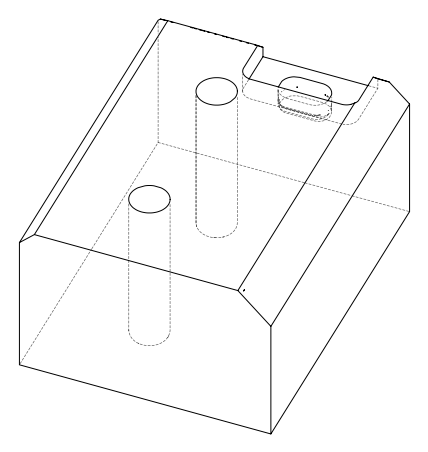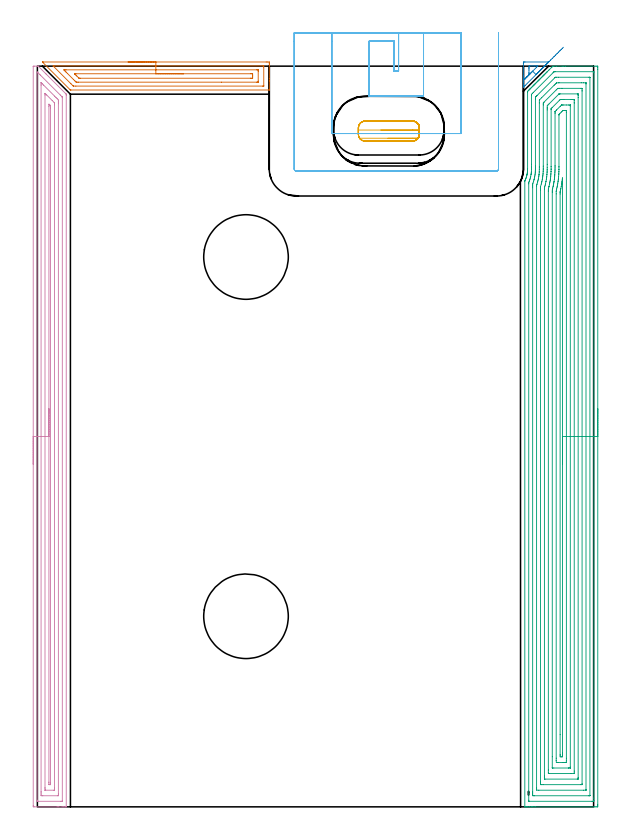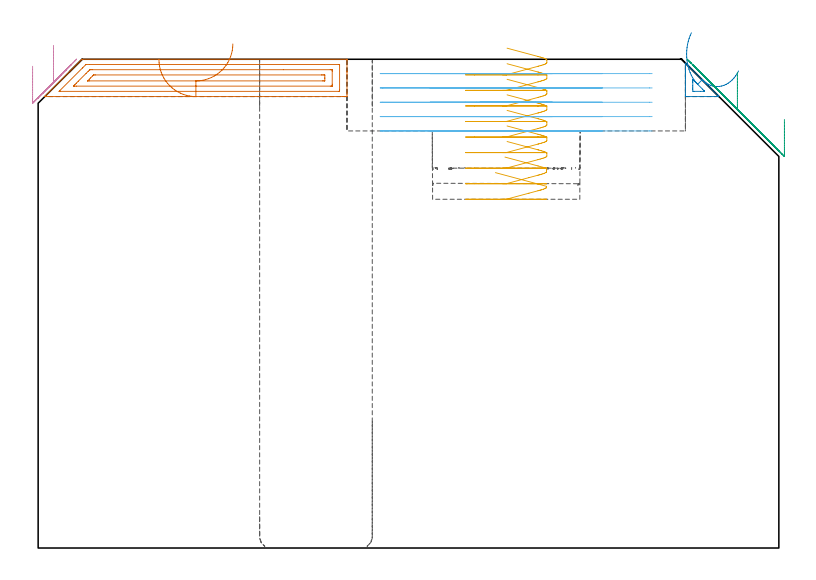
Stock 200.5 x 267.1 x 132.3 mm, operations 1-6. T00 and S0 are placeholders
(PLAN: 8 operations, 2 tool changes, 54.9 min)
(1 AREA_MILL | FG_CHAMFER_SURFACE | UGT0205_001 | 2.69 min | 4565 mm3)
(2 AREA_MILL_1 | FG_CHAMFER_SURFACE_1 | UGT0205_001 | 0.34 min | 1060 mm3)
(3 AREA_MILL_2 | FG_CHAMFER_SURFACE_2 | UGT0205_001 | 21.3 min | 91702 mm3)
(4 AREA_MILL_3 | FG_CHAMFER_SURFACE_3 | UGT0205_001 | 10.7 min | 18476 mm3)
(5 MILL_RECTANGULAR_POCKET | POCKET_RECTANGULAR_STRAIGHT | UGT0201_100 | Follow Part, ap 4.5, ae 75% | 1.99 min | 33237 mm3)
(6 MILL_SLOT | SLOT_PARTIAL_RECTANGULAR | UGT0201_100 | Follow Part, ap 4.5, ae 75% | 6.01 min | 64370 mm3)
(7 MILL_THROUGH_HOLE_FROM_SOLID_MATERIAL | STEP1HOLE | NXT0201_007 | Circular | 5.91 min | 96330 mm3)
(8 MILL_THROUGH_HOLE_FROM_SOLID_MATERIAL_1 | STEP1HOLE_1 | NXT0201_007 | Circular | 5.91 min | 96323 mm3)
(TOOL UGT0205_001 | Chamfer Mill 20 x 3 x 45 deg. | D20 FL50 Z2)
(TOOL UGT0201_100 | End Mill 18 mm | D18 FL22 Z2)
(TOOL NXT0201_007 | ENDMILL 25mm [R216.25-25050GCK54P 1620] | D25 R3 FL54 Z5)
(OP 1 AREA_MILL)
G17 G21 G94 G90
T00 M6
G54
G17 G0 G90 X32.7 Y268.5 S1061 M3
G43 Z142.3 H0
Z132.2
G94 G1 X32.738 Z131.328 F250.
X32.852 Z130.464
X33.041 Z129.612
X33.303 Z128.78
X33.637 Z127.974
X34.04 Z127.2
X34.508 Z126.464
X35.04 Z125.772
X35.629 Z125.129
X36.272 Z124.54
X36.964 Z124.009
X37.7 Z123.54
X38.474 Z123.137
X39.28 Z122.803
X40.112 Z122.541
X40.964 Z122.352
X41.828 Z122.238
X42.7 Z122.2
X82.479 Y268.499 Z122.201
X83.068 Y268.497 Z122.203
X83.594 Y268.491 Z122.205
X83.597 Y268.44 Z122.257
X83.599 Y267.908 Z122.789
X83.6 Y267.373 Z123.323
Y262.558 Z128.135
Y261.845 Z128.853
Y261.667 Z129.03
Y258.635 Z132.063
X83.593 Y258.427 Z132.266
X83.59 Y258.403 Z132.289
X83.512 Y258.4 Z132.3
X12.091
X11.905 Y258.404 Z132.289
X11.814 Y258.485 Z132.213
X2.036 Y268.263 Z122.435
X1.946 Y268.353 Z122.343
X1.811 Y268.492 Z122.206
X1.847 Y268.496 Z122.203
X1.988 Y268.499 Z122.201
X2.036 Y268.5 Z122.2
X42.7
Y267.086 Z123.614
X81.294
X81.586 Y267.079 Z123.621
X81.59 Y267.059 Z123.641
X81.594 Y267.016 Z123.684
X81.599 Y266.709 Z123.991
Y259.884 Z130.816
X81.598 Y259.845 Z130.855
X81.594 Y259.827 Z130.873
X81.592 Y259.823 Z130.877
X81.57 Y259.821 Z130.879
X81.432 Y259.816 Z130.884
X81.363 Y259.814 Z130.886
X81.294
X13.866
X13.043 Y259.819 Z130.881
X12.978 Y259.821 Z130.879
X12.928 Y259.833 Z130.867
X12.874 Y259.884 Z130.816
X12.091 Y260.659 Z130.041
X11.974 Y260.775 Z129.925
X5.881 Y266.869 Z123.831
X5.737 Y267.016 Z123.684
X5.691 Y267.068 Z123.632
X5.684 Y267.078 Z123.622
X5.698 Y267.08 Z123.62
X5.742 Y267.083 Z123.617
X5.812 Y267.085 Z123.615
X5.881 Y267.086 Z123.614
X42.7
Y265.671 Z125.029
X79.083
X79.519 Y265.669 Z125.031
X79.58 Y265.667 Z125.033
X79.59 Y265.666 Z125.034
X79.594 Y265.585 Z125.115
X79.598 Y265.477 Z125.223
X79.6 Y265.152 Z125.548
Y261.586 Z129.114
X79.599 Y261.504 Z129.196
X79.594 Y261.342 Z129.358
X79.59 Y261.239 Z129.461
X79.571 Y261.235 Z129.465
X79.519 Y261.233 Z129.467
X79.067 Y261.229 Z129.471
X66.37 Y261.228 Z129.472
X14.753 Y261.229 Z129.471
X14.3 Y261.23 Z129.47
X14.084 Y261.233 Z129.467
X13.98 Y261.235 Z129.465
X13.866 Y261.34 Z129.36
X13.534 Y261.667 Z129.033
X12.978 Y262.221 Z128.479
X10.858 Y264.341 Z126.359
X10.317 Y264.883 Z125.817
X9.97 Y265.233 Z125.467
X9.62 Y265.591 Z125.109
X9.558 Y265.665 Z125.035
X9.619 Y265.668 Z125.032
X9.735 Y265.67 Z125.03
X9.881 Y265.671 Z125.029
X10.317
X42.7
Y264.257 Z126.443
X76.941
X77.295 Y264.256 Z126.444
X77.472 Y264.254 Z126.446
X77.559 Y264.25 Z126.45
X77.59 Y264.247 Z126.453
X77.591 Y264.214 Z126.486
X77.599 Y263.596 Z127.104
Y263.45 Z127.25
X77.595 Y262.709 Z127.991
X77.591 Y262.659 Z128.041
X77.558 Y262.65 Z128.05
X77.46 Y262.647 Z128.053
X77.259 Y262.644 Z128.056
X76.858 Y262.643 Z128.057
X76.774
X15.556
X15.155 Y262.646 Z128.054
X15.055 Y262.649 Z128.051
X15.009 Y262.652 Z128.048
X14.942 Y262.715 Z127.985
X14.753 Y262.898 Z127.802
X14.199 Y263.45 Z127.25
X13.866 Y263.783 Z126.917
X13.498 Y264.157 Z126.543
X13.415 Y264.245 Z126.455
X13.411 Y264.252 Z126.448
X13.417 Y264.253 Z126.447
X13.456 Y264.256 Z126.444
X13.538 Y264.257 Z126.443
X13.866
X42.7
X43.572 Z126.481
X44.436 Z126.595
X45.288 Z126.783
X46.12 Z127.046
X46.926 Z127.38
X47.7 Z127.782
X48.436 Z128.251
X49.128 Z128.782
X49.771 Z129.372
X50.36 Z130.015
X50.892 Z130.707
X51.36 Z131.443
X51.763 Z132.217
X52.097 Z133.023
X52.359 Z133.855
X52.548 Z134.706
X52.662 Z135.571
X52.7 Z136.443
G0 Z142.3
M5
M2
(OP 2 AREA_MILL_1)
G17 G21 G94 G90
T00 M6
G54
G17 G0 G90 X189.606 Y273.806 S1061 M3
G43 Z142.3 H0
Z129.141
G94 G1 X189.228 Y273.428 Z128.452 F250.
X188.809 Y273.009 Z127.811
X188.353 Y272.553 Z127.225
X187.862 Y272.061 Z126.697
X187.34 Y271.54 Z126.232
X186.791 Y270.991 Z125.832
X186.22 Y270.42 Z125.502
X185.631 Y269.831 Z125.244
X185.028 Y269.228 Z125.059
X184.416 Y268.616 Z124.949
X183.8 Y268. Z124.915
X183.184 Y267.384 Z124.957
X182.572 Y266.772 Z125.075
X181.971 Y266.171 Z125.268
X181.383 Y265.583 Z125.534
X180.815 Y265.015 Z125.871
X180.269 Y264.469 Z126.278
X179.75 Y263.95 Z126.75
X175.751 Y259.951 Z130.749
X175.307 Y259.511 Z131.186
X175.208 Y259.418 Z131.278
X175.202 Y259.535 Z131.163
X175.2 Y259.808 Z130.891
Y260.38 Z130.319
Y261.3 Z129.399
Y261.729 Z128.968
Y261.943 Z128.755
Y262.617 Z128.08
Y262.831 Z127.866
Y263.506 Z127.188
Y267.949 Z122.748
X175.203 Y268.289 Z122.407
X175.21 Y268.491 Z122.205
X175.413 Y268.499 Z122.199
X175.751 Y268.5 Z122.2
X184.08
X184.184 Y268.497 Z122.203
X184.283 Y268.492 Z122.206
X184.19 Y268.393 Z122.304
X184.045 Y268.245 Z122.454
X179.75 Y263.95 Z126.75
X178.525 Y265.175 Z125.525
X177.745 Y264.394 Z126.306
X177.529 Y264.178 Z126.522
X177.418 Y264.071 Z126.629
X177.214 Y263.875 Z126.825
X177.207 Y264.066 Z126.634
X177.202 Y264.394 Z126.306
X177.2 Y264.723 Z125.977
Y265.611 Z125.089
Y266.171 Z124.529
X177.201 Y266.499 Z124.201
X177.21 Y267.06 Z123.64
X177.504 Y267.084 Z123.616
X179.28 Y267.086 Z123.614
X180.17 Y267.085 Z123.615
X180.194 Y267.083 Z123.617
X180.398 Y267.06 Z123.64
X180.3 Y266.954 Z123.746
X180.194 Y266.844 Z123.856
X179.858 Y266.508 Z124.192
X178.525 Y265.175 Z125.525
X178.038 Y264.687 Z126.06
X177.585 Y264.234 Z126.652
X177.17 Y263.82 Z127.298
X176.797 Y263.446 Z127.992
X176.468 Y263.117 Z128.73
X176.185 Y262.835 Z129.506
X175.952 Y262.602 Z130.313
X175.769 Y262.419 Z131.147
X175.639 Y262.288 Z131.999
X175.561 Y262.21 Z132.865
X175.537 Y262.186 Z133.736
X175.567 Y262.216 Z134.608
X175.65 Y262.299 Z135.472
X175.786 Y262.436 Z136.323
X175.974 Y262.624 Z137.154
X176.213 Y262.863 Z137.958
X176.5 Y263.15 Z138.73
X176.834 Y263.484 Z139.464
G0 Z142.3
M5
M2
(OP 3 AREA_MILL_2)
G17 G21 G94 G90
T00 M6
G54
G17 G0 G90 X202. Y143.5 S1061 M3
G43 Z142.3 H0
Z116.
G94 G1 Y143.462 Z115.128 F250.
Y143.348 Z114.264
Y143.159 Z113.412
Y142.897 Z112.58
Y142.563 Z111.774
Y142.16 Z111.
Y141.692 Z110.264
Y141.16 Z109.572
Y140.571 Z108.929
Y139.928 Z108.34
Y139.236 Z107.808
Y138.5 Z107.34
Y137.726 Z106.937
Y136.92 Z106.603
Y136.088 Z106.341
Y135.236 Z106.152
Y134.372 Z106.038
Y133.5 Z106.
Y0.862
X201.998 Y0.599 Z106.002
X201.992 Y0.007 Z106.006
X201.967 Y0.003 Z106.03
X201.369 Y0.001 Z106.628
X200.769 Y0. Z107.228
X179.613 Z128.382
X179.013 Z128.981
X178.425 Z129.572
X178.119 Z129.877
X177.531 Z130.466
X177.225 Z130.77
X176.613 Z131.386
X176.331 Z131.669
X176.131 Z131.868
X175.767 Z132.224
X175.762 Y0.001 Z132.229
X175.703 Y0.01 Z132.288
X175.7 Y0.153 Z132.3
Y225.372
X175.704 Y225.62 Z132.289
X175.769 Y225.76 Z132.226
X175.892 Y226.038 Z132.106
X176.069 Y226.483 Z131.929
X176.107 Y226.59 Z131.89
X176.228 Y226.932 Z131.77
X176.241 Y226.976 Z131.757
X176.292 Y227.155 Z131.702
X176.331 Y227.281 Z131.667
X176.359 Y227.378 Z131.639
X176.387 Y227.491 Z131.611
X176.412 Y227.601 Z131.581
X176.469 Y227.826 Z131.529
X176.473 Y227.842 Z131.526
X176.512 Y228.047 Z131.486
X176.556 Y228.272 Z131.443
X176.616 Y228.675 Z131.383
X176.623 Y228.72 Z131.376
X176.647 Y228.939 Z131.347
X176.661 Y229.044 Z131.337
X176.666 Y229.137 Z131.333
X176.669 Y229.192 Z131.33
X176.681 Y229.527 Z131.309
X176.686 Y229.607 Z131.306
Y229.614
X176.687 Y229.696 Z131.301
X176.692 Y229.826 Z131.304
X176.693 Y229.834 Z131.303
X176.699 Y230.093 Z131.301
X176.7 Y257.482 Z131.3
X176.706 Y257.901 Z131.292
X176.788 Y257.99 Z131.209
X177.225 Y258.426 Z130.772
X177.277 Y258.477 Z130.722
X177.471 Y258.671 Z130.528
X177.523 Y258.724 Z130.474
X177.575 Y258.776 Z130.424
X177.768 Y258.968 Z130.231
X177.821 Y259.022 Z130.176
X177.874 Y259.075 Z130.125
X178.065 Y259.266 Z129.934
X178.119 Y259.321 Z129.878
X178.173 Y259.374 Z129.826
X178.363 Y259.563 Z129.636
X178.417 Y259.619 Z129.58
X178.472 Y259.672 Z129.527
X178.66 Y259.86 Z129.339
X178.715 Y259.917 Z129.282
X178.771 Y259.971 Z129.228
X178.957 Y260.158 Z129.042
X179.013 Y260.215 Z128.983
X179.07 Y260.27 Z128.929
X179.255 Y260.455 Z128.744
X179.311 Y260.513 Z128.685
X179.369 Y260.569 Z128.63
X179.552 Y260.752 Z128.447
X179.609 Y260.811 Z128.387
X179.667 Y260.868 Z128.332
X179.849 Y261.05 Z128.15
X179.908 Y261.109 Z128.089
X179.966 Y261.167 Z128.033
X180.147 Y261.347 Z127.852
X180.206 Y261.407 Z127.791
X180.265 Y261.466 Z127.734
X180.444 Y261.644 Z127.555
X180.504 Y261.705 Z127.493
X180.564 Y261.764 Z127.435
X180.741 Y261.942 Z127.258
X180.802 Y262.003 Z127.195
X180.863 Y262.063 Z127.136
X181.038 Y262.239 Z126.961
X181.1 Y262.301 Z126.897
X181.162 Y262.362 Z126.837
X181.336 Y262.536 Z126.663
X181.398 Y262.6 Z126.599
X181.46 Y262.661 Z126.539
X181.633 Y262.834 Z126.366
X181.696 Y262.898 Z126.3
X181.759 Y262.96 Z126.24
X181.93 Y263.131 Z126.069
X181.994 Y263.196 Z126.002
X182.058 Y263.259 Z125.941
X182.228 Y263.428 Z125.771
X182.292 Y263.494 Z125.704
X182.357 Y263.557 Z125.642
X182.525 Y263.726 Z125.474
X182.59 Y263.792 Z125.406
X182.656 Y263.856 Z125.343
X182.822 Y264.023 Z125.177
X182.888 Y264.09 Z125.108
X182.955 Y264.155 Z125.044
X183.12 Y264.32 Z124.879
X183.186 Y264.388 Z124.81
X183.254 Y264.454 Z124.745
X183.417 Y264.617 Z124.582
X183.485 Y264.686 Z124.512
X183.688 Y264.888 Z124.312
X183.715 Y264.915 Z124.285
X184.379 Y265.58 Z123.618
X184.589 Y265.789 Z123.411
X185.273 Y266.475 Z122.723
X185.49 Y266.69 Z122.51
X185.8 Y267. Z122.198
X186.173 Z121.827
X187.062 Z120.933
X189.156 Z118.841
X189.744 Z118.25
X190.344 Z117.651
X201.369 Y266.999 Z106.628
X201.967 Y266.997 Z106.03
X201.991 Y266.993 Z106.006
X201.997 Y266.401 Z106.003
X202. Y265.772 Z106.
Y133.5
X200.586 Z107.414
Y3.164
X200.585 Y2.382 Z107.415
X200.583 Y2.275 Z107.417
X200.579 Y2.163 Z107.421
X200.565 Y2.01 Z107.435
X200.475 Y2.008 Z107.525
X199.963 Y2.001 Z108.037
X177.225 Z130.775
X177.17 Y2.003 Z130.83
X177.137 Y2.006 Z130.863
X177.124 Y2.009 Z130.876
X177.121 Y2.052 Z130.879
X177.116 Y2.272 Z130.884
X177.115 Y2.382 Z130.885
Y224.589
X177.116 Y224.7 Z130.884
X177.121 Y224.92 Z130.879
X177.126 Y225.039 Z130.874
X177.25 Y225.371 Z130.75
X177.477 Y226.012 Z130.523
X177.556 Y226.263 Z130.444
X177.683 Y226.698 Z130.317
X177.795 Y227.155 Z130.205
X177.827 Y227.301 Z130.173
X177.953 Y227.964 Z130.047
X177.966 Y228.047 Z130.034
X177.985 Y228.181 Z130.015
X178.029 Y228.536 Z129.971
X178.073 Y228.939 Z129.927
X178.075 Y228.958 Z129.925
X178.076 Y228.975 Z129.924
X178.109 Y229.835 Z129.891
X178.111 Y230.723 Z129.889
X178.113 Y231.609 Z129.887
X178.114 Y256.59 Z129.886
X178.119 Y256.857 Z129.881
X178.428 Y257.173 Z129.572
X178.732 Y257.482 Z129.268
X185.867 Y264.617 Z122.133
X186.018 Y264.766 Z121.982
X186.167 Y264.911 Z121.833
X186.236 Y264.974 Z121.764
X186.296 Y264.99 Z121.704
X186.423 Y264.994 Z121.577
X186.679 Y264.999 Z121.321
X200.475 Z107.525
X200.53 Y264.997 Z107.47
X200.563 Y264.994 Z107.437
X200.576 Y264.991 Z107.424
X200.579 Y264.947 Z107.421
X200.584 Y264.728 Z107.416
X200.585 Y264.617 Z107.415
X200.586 Y133.5 Z107.414
X199.172 Z108.828
X199.171 Y4.166 Z108.829
X199.169 Y4.046 Z108.831
X199.168 Y4.017 Z108.832
X199.166 Y4.01 Z108.834
X199.131 Y4.007 Z108.869
X199.02 Y4.003 Z108.98
X198.853 Y4. Z109.147
X198.687 Z109.313
X179.18 Z128.82
X179.013 Y4.002 Z128.987
X178.847 Y4.006 Z129.153
X178.535 Y4.015 Z129.465
X178.533 Y4.166 Z129.467
X178.53 Y4.649 Z129.47
X178.529 Y5.058 Z129.471
X178.528 Y5.542 Z129.472
X178.529 Y223.179 Z129.471
Y223.588
X178.532 Y224.068 Z129.468
X178.535 Y224.479 Z129.465
X178.653 Y224.839 Z129.347
X178.826 Y225.371 Z129.174
X178.87 Y225.514 Z129.13
X179.013 Y225.998 Z128.987
X179.066 Y226.211 Z128.934
X179.078 Y226.263 Z128.922
X179.223 Y226.946 Z128.777
X179.261 Y227.155 Z128.739
X179.356 Y227.706 Z128.644
X179.403 Y228.047 Z128.597
X179.453 Y228.501 Z128.547
X179.484 Y228.939 Z128.516
X179.501 Y229.345 Z128.499
X179.517 Y229.831 Z128.483
X179.522 Y230.215 Z128.478
X179.526 Y230.723 Z128.474
X179.527 Y231.103 Z128.473
X179.529 Y255.183 Z128.471
X179.533 Y255.698 Z128.467
X179.535 Y255.791 Z128.465
X179.542 Y255.831 Z128.458
X179.57 Y255.862 Z128.43
X179.654 Y255.951 Z128.346
X179.908 Y256.208 Z128.092
X180.098 Y256.399 Z127.902
X186.534 Y262.834 Z121.466
X186.641 Y262.934 Z121.359
X186.679 Y262.968 Z121.321
X186.729 Y262.99 Z121.271
X186.897 Y262.997 Z121.103
X187.062 Y262.999 Z120.938
X187.789 Y263. Z120.211
X198.853 Z109.147
X199.02 Y262.997 Z108.98
X199.131 Y262.993 Z108.869
X199.166 Y262.99 Z108.834
X199.167 Y262.983 Z108.833
X199.169 Y262.954 Z108.831
X199.171 Y262.834 Z108.829
X199.172 Y133.5 Z108.828
X197.757 Z110.243
Y6.2
X197.756 Y6.092 Z110.244
X197.753 Y6.04 Z110.247
X197.751 Y6.018 Z110.249
X197.736 Y6.006 Z110.264
X196.848 Y6. Z111.152
X180.752 Z127.248
X179.963 Y6.01 Z128.037
X179.944 Y6.806 Z128.056
X179.943 Y6.842 Z128.057
Y223.588
X179.95 Y224.014 Z128.05
X180.05 Y224.338 Z127.95
X180.093 Y224.479 Z127.907
X180.254 Y225.026 Z127.746
X180.351 Y225.371 Z127.649
X180.438 Y225.734 Z127.562
X180.555 Y226.263 Z127.445
X180.597 Y226.468 Z127.403
X180.722 Y227.155 Z127.278
X180.733 Y227.224 Z127.267
X180.802 Y227.698 Z127.198
X180.836 Y228.013 Z127.164
X180.839 Y228.047 Z127.161
X180.899 Y228.842 Z127.101
X180.905 Y228.939 Z127.095
X180.932 Y229.701 Z127.068
X180.934 Y229.831 Z127.066
X180.941 Y230.585 Z127.059
Y230.723
X180.943 Y253.773 Z127.057
X180.944 Y253.914 Z127.056
X180.949 Y254.659 Z127.051
X180.962 Y254.806 Z127.038
X181.771 Y255.623 Z126.229
X186.306 Y260.158 Z121.694
X186.685 Y260.534 Z121.315
X187.062 Y260.905 Z120.938
X187.136 Y260.975 Z120.864
X187.956 Y260.998 Z120.044
X188.006 Y260.999 Z119.994
X196.054 Y261. Z111.946
X196.898 Y260.997 Z111.102
X197.736 Y260.994 Z110.264
X197.751 Y260.982 Z110.249
X197.753 Y260.96 Z110.247
X197.756 Y260.907 Z110.244
X197.757 Y260.8 Z110.243
Y260.586
Y133.5
X196.343 Z111.657
Y8.288
X196.342 Y8.175 Z111.658
X196.34 Y8.085 Z111.66
X196.336 Y8.027 Z111.664
X196.332 Y8.01 Z111.668
X196.317 Y8.008 Z111.683
X196.004 Y8.003 Z111.996
X195.737 Y8. Z112.263
X182.324 Z125.676
X181.696 Y8.001 Z126.304
X181.426 Y8.004 Z126.574
X181.378 Y8.01 Z126.622
X181.364 Y8.023 Z126.636
X181.362 Y8.068 Z126.638
X181.358 Y8.626 Z126.642
X181.357 Y8.964 Z126.643
Y222.142
X181.359 Y222.696 Z126.641
X181.361 Y223.029 Z126.639
X181.37 Y223.588 Z126.63
X181.643 Y224.532 Z126.357
X181.696 Y224.728 Z126.304
X181.817 Y225.251 Z126.183
X181.843 Y225.371 Z126.157
X181.97 Y225.99 Z126.03
X182.019 Y226.263 Z125.981
X182.102 Y226.75 Z125.898
X182.161 Y227.155 Z125.839
X182.209 Y227.536 Z125.791
X182.257 Y228.047 Z125.743
X182.281 Y228.356 Z125.719
X182.316 Y228.939 Z125.684
X182.328 Y229.201 Z125.672
X182.346 Y229.831 Z125.654
X182.351 Y230.07 Z125.649
X182.355 Y230.723 Z125.645
X182.356 Y230.957 Z125.644
X182.357 Y253.022 Z125.643
X182.358 Y253.254 Z125.642
X182.361 Y253.584 Z125.639
X182.364 Y253.744 Z125.636
X182.514 Y253.914 Z125.486
X182.551 Y253.953 Z125.449
X182.59 Y253.992 Z125.41
X187.062 Y258.463 Z120.938
X187.465 Y258.863 Z120.535
X187.536 Y258.93 Z120.464
X187.579 Y258.969 Z120.421
X187.646 Y258.983 Z120.354
X187.956 Y258.992 Z120.044
X188.224 Y258.998 Z119.776
X188.85 Y259. Z119.15
X189.117 Z118.883
X196.004 Y258.999 Z111.996
X196.274 Y258.996 Z111.726
X196.322 Y258.99 Z111.678
X196.336 Y258.977 Z111.664
X196.338 Y258.932 Z111.662
X196.342 Y258.374 Z111.658
X196.343 Y258.036 Z111.657
Y133.5
X194.929 Z113.071
Y10.591
X194.928 Y10.41 Z113.072
X194.923 Y10.055 Z113.077
X194.922 Y10.019 Z113.078
X194.872 Y10.01 Z113.128
X194.763 Y10.005 Z113.237
X194.626 Y10.001 Z113.374
X183. Z125.
X182.83 Y10.007 Z125.17
X182.797 Y10.01 Z125.203
X182.778 Y10.02 Z125.222
X182.776 Y10.057 Z125.224
X182.773 Y10.228 Z125.227
X182.772 Y10.41 Z125.228
X182.771 Y11.122 Z125.229
Y222.515
X182.772 Y222.696 Z125.228
X182.777 Y223.051 Z125.223
X182.779 Y223.138 Z125.221
X182.796 Y223.212 Z125.204
X182.831 Y223.348 Z125.169
X182.895 Y223.588 Z125.105
X183.02 Y224.05 Z124.98
X183.123 Y224.479 Z124.877
X183.19 Y224.773 Z124.81
X183.318 Y225.371 Z124.682
X183.345 Y225.51 Z124.655
X183.481 Y226.263 Z124.519
X183.485 Y226.284 Z124.515
X183.588 Y227.052 Z124.412
X183.6 Y227.155 Z124.4
X183.668 Y227.865 Z124.332
X183.682 Y228.047 Z124.318
X183.723 Y228.701 Z124.277
X183.734 Y228.939 Z124.266
X183.755 Y229.561 Z124.245
X183.761 Y229.831 Z124.239
X183.768 Y230.441 Z124.232
X183.77 Y231.615 Z124.23
X183.771 Y251.238 Z124.229
X183.773 Y251.843 Z124.227
X183.775 Y252.13 Z124.225
X183.784 Y252.724 Z124.216
X184.072 Y253.022 Z123.928
X184.224 Y253.176 Z123.776
X184.379 Y253.331 Z123.621
X187.797 Y256.749 Z120.203
X187.956 Y256.906 Z120.044
X188.022 Y256.967 Z119.978
X188.049 Y256.989 Z119.951
X188.077 Y256.992 Z119.923
X188.197 Y256.996 Z119.803
X188.439 Y257. Z119.561
X194.626 Y256.999 Z113.374
X194.764 Y256.995 Z113.236
X194.873 Y256.99 Z113.127
X194.922 Y256.981 Z113.078
X194.923 Y256.945 Z113.077
X194.927 Y256.59 Z113.073
X194.929 Y256.409 Z113.071
Y255.698
Y133.5
X193.515 Z114.485
X193.514 Y12.894 Z114.486
X193.51 Y12.194 Z114.49
X193.508 Y12.008 Z114.492
X192.427 Y12. Z115.573
X184.572 Y12.001 Z123.428
X184.379 Y12.005 Z123.621
X184.192 Y12.011 Z123.808
X184.189 Y12.194 Z123.811
X184.187 Y12.385 Z123.813
X184.185 Y13.086 Z123.815
Y13.279
X184.186 Y221.804 Z123.814
X184.187 Y221.995 Z123.813
X184.192 Y222.696 Z123.808
X184.222 Y222.852 Z123.778
X184.379 Y223.46 Z123.621
X184.403 Y223.563 Z123.597
X184.409 Y223.588 Z123.591
X184.566 Y224.292 Z123.434
X184.606 Y224.479 Z123.394
X184.716 Y225.035 Z123.284
X184.777 Y225.371 Z123.223
X184.849 Y225.795 Z123.151
X184.917 Y226.263 Z123.083
X184.959 Y226.576 Z123.041
X185.026 Y227.155 Z122.974
X185.048 Y227.38 Z122.952
X185.103 Y228.047 Z122.897
X185.114 Y228.206 Z122.886
X185.152 Y228.939 Z122.848
X185.157 Y229.055 Z122.843
X185.178 Y229.831 Z122.822
X185.18 Y229.924 Z122.82
X185.184 Y230.723 Z122.816
Y230.812
X185.185 Y251.326 Z122.815
X185.187 Y251.413 Z122.813
X185.191 Y251.588 Z122.809
X185.195 Y251.686 Z122.805
X185.216 Y251.711 Z122.784
X185.273 Y251.773 Z122.727
X185.451 Y251.953 Z122.549
X185.627 Y252.13 Z122.373
X188.13 Y254.632 Z119.87
X188.306 Y254.806 Z119.694
X188.487 Y254.978 Z119.513
X188.662 Y254.993 Z119.338
X188.85 Y254.997 Z119.15
X189.55 Y255. Z118.45
X189.744 Z118.256
X192.427 Z115.573
X193.128 Y254.999 Z114.872
X193.321 Y254.996 Z114.679
X193.508 Y254.992 Z114.492
X193.511 Y254.806 Z114.489
X193.513 Y254.615 Z114.487
X193.515 Y253.914 Z114.485
Y253.721
Y133.5
X192.1 Z115.9
Y14.304
X192.098 Y14.115 Z115.902
X192.096 Y14.047 Z115.904
X192.094 Y14.015 Z115.906
X192.077 Y14.01 Z115.923
X191.969 Y14.007 Z116.031
X191.533 Y14. Z116.467
X191.51 Z116.49
X186.145 Z121.855
X185.732 Y14.004 Z122.268
X185.629 Y14.008 Z122.371
X185.608 Y14.01 Z122.392
X185.605 Y14.023 Z122.395
X185.602 Y14.059 Z122.398
X185.601 Y14.138 Z122.399
X185.6 Y18.075 Z122.4
Y221.477
X185.602 Y221.804 Z122.398
X185.605 Y222.364 Z122.395
X185.685 Y222.696 Z122.315
X185.776 Y223.085 Z122.224
X185.892 Y223.588 Z122.108
X185.941 Y223.813 Z122.059
X186.08 Y224.479 Z121.92
X186.094 Y224.552 Z121.906
X186.167 Y224.962 Z121.833
X186.227 Y225.312 Z121.773
X186.236 Y225.371 Z121.764
X186.337 Y226.094 Z121.663
X186.358 Y226.263 Z121.642
X186.428 Y226.895 Z121.572
X186.453 Y227.155 Z121.547
X186.498 Y227.717 Z121.502
X186.521 Y228.047 Z121.479
X186.549 Y228.559 Z121.451
X186.565 Y228.939 Z121.435
X186.581 Y229.419 Z121.419
X186.589 Y229.831 Z121.411
X186.595 Y230.297 Z121.405
X186.597 Y230.723 Z121.403
X186.598 Y231.185 Z121.402
X186.6 Y249.915 Z121.4
X186.602 Y250.346 Z121.398
X186.605 Y250.576 Z121.395
X186.606 Y250.631 Z121.394
X186.627 Y250.668 Z121.373
X186.681 Y250.726 Z121.319
X187.062 Y251.114 Z120.938
X187.123 Y251.177 Z120.877
X188.463 Y252.516 Z119.537
X188.85 Y252.901 Z119.15
X188.913 Y252.959 Z119.087
X188.939 Y252.98 Z119.061
X188.982 Y252.99 Z119.018
X189.09 Y252.994 Z118.91
X189.308 Y252.998 Z118.692
X189.744 Y253. Z118.256
X190.638 Z117.362
X191.533 Y252.997 Z116.467
X191.969 Y252.993 Z116.031
X192.077 Y252.99 Z115.923
X192.094 Y252.985 Z115.906
X192.096 Y252.953 Z115.904
X192.098 Y252.885 Z115.902
X192.1 Y252.696 Z115.9
Y133.5
X190.686 Z117.314
Y17.498
X190.684 Y16.654 Z117.316
X190.683 Y16.61 Z117.317
X190.638 Y16.01 Z117.362
X190.396 Y16.004 Z117.604
X189.744 Y16.001 Z118.256
X189.505 Y16. Z118.495
X187.715 Y16.002 Z120.285
X187.062 Y16.01 Z120.938
X187.018 Y16.654 Z120.982
X187.016 Y16.699 Z120.984
X187.014 Y17.546 Z120.986
Y220.959
X187.018 Y221.804 Z120.982
X187.02 Y221.845 Z120.98
X187.062 Y222.184 Z120.938
X187.156 Y222.602 Z120.844
X187.177 Y222.696 Z120.823
X187.315 Y223.335 Z120.685
X187.367 Y223.588 Z120.633
X187.463 Y224.079 Z120.537
X187.535 Y224.479 Z120.465
X187.595 Y224.839 Z120.405
X187.676 Y225.371 Z120.324
X187.71 Y225.616 Z120.29
X187.791 Y226.263 Z120.209
X187.808 Y226.411 Z120.192
X187.88 Y227.155 Z120.12
X187.886 Y227.225 Z120.114
X187.945 Y228.047 Z120.055
Y228.058
X187.956 Y228.258 Z120.044
X187.985 Y228.91 Z120.015
X187.986 Y228.939 Z120.014
X188.007 Y229.78 Z119.993
X188.008 Y229.831 Z119.992
X188.012 Y230.667 Z119.988
X188.013 Y230.723 Z119.987
X188.014 Y249.396 Z119.986
X188.015 Y249.454 Z119.985
X188.018 Y249.558 Z119.982
X188.02 Y249.606 Z119.98
X188.054 Y249.646 Z119.946
X188.185 Y249.783 Z119.815
X188.35 Y249.953 Z119.65
X188.85 Y250.453 Z119.15
X189.249 Y250.84 Z118.751
X189.419 Y250.99 Z118.581
X189.744 Y250.995 Z118.256
X189.985 Y250.998 Z118.015
X190.638 Y250.99 Z117.362
X190.683 Y250.39 Z117.317
X190.685 Y250.346 Z117.315
X190.686 Y250.299 Z117.314
Y133.5
X189.272 Z118.728
Y19.33
X189.271 Y18.91 Z118.729
X189.268 Y18.438 Z118.732
X189.265 Y18.024 Z118.735
X188.85 Y18.01 Z119.15
X188.435 Y18.026 Z119.565
X188.431 Y18.438 Z119.569
X188.429 Y18.858 Z119.571
X188.428 Y26.022 Z119.572
Y220.912
X188.43 Y221.33 Z119.57
X188.435 Y221.568 Z119.565
X188.438 Y221.683 Z119.562
X188.463 Y221.804 Z119.537
X188.532 Y222.121 Z119.468
X188.657 Y222.696 Z119.343
X188.691 Y222.854 Z119.309
X188.841 Y223.588 Z119.159
X188.842 Y223.595 Z119.158
X188.85 Y223.64 Z119.15
X188.972 Y224.358 Z119.028
X188.992 Y224.479 Z119.008
X189.04 Y224.806 Z118.96
X189.087 Y225.135 Z118.913
X189.119 Y225.371 Z118.881
X189.137 Y225.52 Z118.863
X189.186 Y225.929 Z118.814
X189.224 Y226.263 Z118.776
X189.228 Y226.308 Z118.772
X189.271 Y226.735 Z118.729
X189.272 Y133.5 Z118.728
Y132.628 Z118.766
Y131.764 Z118.88
Y130.912 Z119.069
Y130.08 Z119.331
Y129.274 Z119.665
Y128.5 Z120.068
Y127.764 Z120.536
Y127.072 Z121.068
Y126.429 Z121.657
Y125.84 Z122.3
Y125.308 Z122.992
Y124.84 Z123.728
Y124.437 Z124.502
Y124.103 Z125.308
Y123.841 Z126.14
Y123.652 Z126.991
Y123.538 Z127.856
Y123.5 Z128.728
G0 Z142.3
M5
M2
(OP 4 AREA_MILL_3)
G17 G21 G94 G90
T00 M6
G54
G17 G0 G90 X-1.5 Y123.5 S1061 M3
G43 Z142.3 H0
Z130.4
G94 G1 Y123.538 Z129.528 F250.
Y123.652 Z128.664
Y123.841 Z127.812
Y124.103 Z126.98
Y124.437 Z126.174
Y124.84 Z125.4
Y125.308 Z124.664
Y125.84 Z123.972
Y126.429 Z123.329
Y127.072 Z122.74
Y127.764 Z122.208
Y128.5 Z121.74
Y129.274 Z121.337
Y130.08 Z121.003
Y130.912 Z120.741
Y131.764 Z120.552
Y132.628 Z120.438
Y133.5 Z120.4
Y266.847
X-1.497 Y266.922 Z120.403
X-1.492 Y266.99 Z120.406
X-1.183 Y267. Z120.716
X0.21 Z122.11
X0.3 Z122.197
X0.305 Y266.996 Z122.203
X3.112 Y264.188 Z125.011
X10.145 Y257.156 Z132.044
X10.396 Y256.906 Z132.292
X10.397 Y256.903 Z132.294
X10.398 Y256.899
X10.4 Y256.59 Z132.3
Y0.153
X10.397 Y0.01 Z132.288
X10.35 Y0.007 Z132.242
X9.991 Y0. Z131.89
X9.52 Z131.419
X8.91 Z130.805
X7.713 Z129.61
X7.126 Z129.02
X-1.196 Y0.001 Z120.701
X-1.492 Y0.01 Z120.406
X-1.499 Y0.304 Z120.399
Y0.327
X-1.5 Y133.5 Z120.4
X-0.086 Z121.814
X-0.085 Y264.693 Z121.815
X-0.083 Y264.77 Z121.817
X-0.079 Y264.905 Z121.821
X-0.01 Y264.849 Z121.89
X0.229 Y264.618 Z122.129
X0.882 Y263.968 Z122.782
X1.125 Y263.726 Z123.025
X8.26 Y256.59 Z130.16
X8.91 Y255.937 Z130.81
X8.967 Y255.875 Z130.867
X8.979 Y255.86 Z130.879
X8.982 Y255.824 Z130.882
X8.984 Y255.774 Z130.884
X8.985 Y255.698 Z130.885
X8.986 Y255.622 Z130.886
X8.985 Y2.307 Z130.885
X8.984 Y2.23 Z130.884
X8.979 Y2.079 Z130.879
X8.975 Y2.009 Z130.875
X8.957 Y2.007 Z130.857
X8.91 Y2.004 Z130.81
X8.4 Y2. Z130.3
X0.372 Z122.272
X-0.01 Y2.004 Z121.89
X-0.063 Y2.007 Z121.837
X-0.074 Y2.009 Z121.826
X-0.079 Y2.054 Z121.821
X-0.082 Y2.154 Z121.818
X-0.085 Y2.306 Z121.815
X-0.086 Y2.382 Z121.814
Y133.5
X1.328 Z123.228
X1.329 Y260.158 Z123.229
X1.33 Y260.602 Z123.23
X1.333 Y261.05 Z123.233
X1.334 Y261.054 Z123.234
X1.347 Y261.05 Z123.247
X1.774 Y260.626 Z123.674
X2.243 Y260.158 Z124.143
X6.234 Y256.167 Z128.134
X6.701 Y255.698 Z128.601
X7.126 Y255.263 Z129.026
X7.564 Y254.806 Z129.464
X7.568 Y254.363 Z129.468
X7.57 Y253.914 Z129.47
X7.571 Y253.469 Z129.471
Y4.613
X7.568 Y4.166 Z129.468
X7.565 Y4.056 Z129.465
X7.563 Y4.01 Z129.463
X7.458 Y4.006 Z129.358
X7.291 Y4.001 Z129.191
X1.94 Z123.84
X1.774 Y4.004 Z123.674
X1.608 Y4.01 Z123.508
X1.335 Y4.027 Z123.235
X1.333 Y4.166 Z123.233
X1.33 Y4.611 Z123.23
X1.329 Y5.058 Z123.229
X1.328 Y5.504 Z123.228
Y133.5
X2.743 Z124.643
Y256.59
X2.747 Y256.947 Z124.647
X2.75 Y257.125 Z124.65
X2.755 Y257.185 Z124.655
X2.813 Y257.129 Z124.713
X3.361 Y256.59 Z125.261
X5.342 Y254.609 Z127.242
X6.033 Y253.914 Z127.933
X6.132 Y253.807 Z128.032
X6.151 Y253.782 Z128.051
X6.153 Y253.76 Z128.053
X6.155 Y253.71 Z128.055
X6.157 Y253.506 Z128.057
Y253.099
Y6.842
X6.152 Y6.032 Z128.052
X6.15 Y6.01 Z128.05
X6.131 Y6.007 Z128.031
X6.079 Y6.003 Z127.979
X5.974 Y6.001 Z127.874
X2.916 Z124.816
X2.818 Y6.003 Z124.718
X2.769 Y6.007 Z124.669
X2.75 Y6.01 Z124.65
X2.749 Y6.024 Z124.649
X2.743 Y6.765 Z124.643
Y6.842
Y133.5
X4.157 Z126.057
X4.158 Y252.422 Z126.058
X4.161 Y253.022 Z126.061
X4.164 Y253.308 Z126.064
X4.45 Y253.049 Z126.35
X4.477 Y253.022 Z126.377
X4.736 Y252.736 Z126.636
X4.741 Y252.13 Z126.641
X4.742 Y251.838 Z126.642
X4.743 Y8.626 Z126.643
X4.742 Y8.335 Z126.642
X4.737 Y8.041 Z126.637
X4.736 Y8.01 Z126.636
X4.723 Y8.007 Z126.623
X4.685 Y8.003 Z126.585
X4.607 Y8.001 Z126.507
X4.45 Y8.002 Z126.35
X4.178 Y8.006 Z126.078
X4.163 Y8.016 Z126.063
X4.161 Y8.023 Z126.061
X4.158 Y8.626 Z126.058
X4.157 Y8.919 Z126.057
Y133.5
Y134.372 Z126.095
Y135.236 Z126.209
Y136.088 Z126.398
Y136.92 Z126.66
Y137.726 Z126.994
Y138.5 Z127.397
Y139.236 Z127.865
Y139.928 Z128.396
Y140.571 Z128.986
Y141.16 Z129.629
Y141.692 Z130.321
Y142.16 Z131.057
Y142.563 Z131.831
Y142.897 Z132.637
Y143.159 Z133.469
Y143.348 Z134.32
Y143.462 Z135.185
Y143.5 Z136.057
G0 Z142.3
M5
M2
(OP 5 MILL_RECTANGULAR_POCKET)
G17 G21 G94 G90
T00 M6
G54
G17 G0 G90 X126.933 Y240. S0 M3
G43 Z142.3 H0
Z135.3
G94 G1 X135.3 Z133.058 F250.
X135.455 Z133.017
X135.883 Y240.067 Z132.901
X136.292 Y240.209 Z132.785
X136.668 Y240.422 Z132.669
X137.001 Y240.699 Z132.553
X137.278 Y241.032 Z132.437
X137.491 Y241.408 Z132.321
X137.633 Y241.817 Z132.205
X137.7 Y242.245 Z132.089
Y244.955 Z131.363
X137.633 Y245.383 Z131.247
X137.491 Y245.792 Z131.131
X137.278 Y246.168 Z131.015
X137.001 Y246.501 Z130.899
X136.668 Y246.778 Z130.783
X136.292 Y246.991 Z130.667
X135.883 Y247.133 Z130.551
X135.455 Y247.2 Z130.435
X135.3 Z130.393
X126.7 Z128.089
X118.1 F500.
G3 X115.7 Y244.8 R2.4
G1 Y242.4
G3 X118.1 Y240. R2.4
G1 X135.3
G3 X137.7 Y242.4 R2.4
G1 Y244.8
G3 X135.3 Y247.2 R2.4
G1 X126.7
X125.7
G0 X126.933 Y240. Z131.089
G1 X135.3 Z128.847 F250.
X135.455 Z128.806
X135.883 Y240.067 Z128.69
X136.292 Y240.209 Z128.574
X136.668 Y240.422 Z128.458
X137.001 Y240.699 Z128.342
X137.278 Y241.032 Z128.226
X137.491 Y241.408 Z128.11
X137.633 Y241.817 Z127.994
X137.7 Y242.245 Z127.878
Y244.955 Z127.152
X137.633 Y245.383 Z127.036
X137.491 Y245.792 Z126.92
X137.278 Y246.168 Z126.804
X137.001 Y246.501 Z126.688
X136.668 Y246.778 Z126.572
X136.292 Y246.991 Z126.456
X135.883 Y247.133 Z126.34
X135.455 Y247.2 Z126.224
X135.3 Z126.182
X126.7 Z123.878
X118.1 F500.
G3 X115.7 Y244.8 R2.4
G1 Y242.4
G3 X118.1 Y240. R2.4
G1 X135.3
G3 X137.7 Y242.4 R2.4
G1 Y244.8
G3 X135.3 Y247.2 R2.4
G1 X126.7
X125.7
G0 X126.933 Y240. Z126.878
G1 X135.3 Z124.636 F250.
X135.455 Z124.594
X135.883 Y240.067 Z124.478
X136.292 Y240.209 Z124.362
X136.668 Y240.422 Z124.246
X137.001 Y240.699 Z124.13
X137.278 Y241.032 Z124.015
X137.491 Y241.408 Z123.899
X137.633 Y241.817 Z123.783
X137.7 Y242.245 Z123.667
Y244.955 Z122.94
X137.633 Y245.383 Z122.824
X137.491 Y245.792 Z122.708
X137.278 Y246.168 Z122.592
X137.001 Y246.501 Z122.476
X136.668 Y246.778 Z122.361
X136.292 Y246.991 Z122.245
X135.883 Y247.133 Z122.129
X135.455 Y247.2 Z122.013
X135.3 Z121.971
X126.7 Z119.667
X118.1 F500.
G3 X115.7 Y244.8 R2.4
G1 Y242.4
G3 X118.1 Y240. R2.4
G1 X135.3
G3 X137.7 Y242.4 R2.4
G1 Y244.8
G3 X135.3 Y247.2 R2.4
G1 X126.7
X125.7
G0 X126.933 Y240. Z122.667
G1 X135.3 Z120.425 F250.
X135.455 Z120.383
X135.883 Y240.067 Z120.267
X136.292 Y240.209 Z120.151
X136.668 Y240.422 Z120.035
X137.001 Y240.699 Z119.919
X137.278 Y241.032 Z119.803
X137.491 Y241.408 Z119.687
X137.633 Y241.817 Z119.571
X137.7 Y242.245 Z119.455
Y244.955 Z118.729
X137.633 Y245.383 Z118.613
X137.491 Y245.792 Z118.497
X137.278 Y246.168 Z118.381
X137.001 Y246.501 Z118.265
X136.668 Y246.778 Z118.149
X136.292 Y246.991 Z118.033
X135.883 Y247.133 Z117.917
X135.455 Y247.2 Z117.801
X135.3 Z117.76
X126.7 Z115.456
X118.1 F500.
G3 X115.7 Y244.8 R2.4
G1 Y242.4
G3 X118.1 Y240. R2.4
G1 X135.3
G3 X137.7 Y242.4 R2.4
G1 Y244.8
G3 X135.3 Y247.2 R2.4
G1 X126.7
X125.7
G0 X126.933 Y240. Z118.456
G1 X135.3 Z116.214 F250.
X135.455 Z116.172
X135.883 Y240.067 Z116.056
X136.292 Y240.209 Z115.94
X136.668 Y240.422 Z115.824
X137.001 Y240.699 Z115.708
X137.278 Y241.032 Z115.592
X137.491 Y241.408 Z115.476
X137.633 Y241.817 Z115.36
X137.7 Y242.245 Z115.244
Y244.955 Z114.518
X137.633 Y245.383 Z114.402
X137.491 Y245.792 Z114.286
X137.278 Y246.168 Z114.17
X137.001 Y246.501 Z114.054
X136.668 Y246.778 Z113.938
X136.292 Y246.991 Z113.822
X135.883 Y247.133 Z113.706
X135.455 Y247.2 Z113.59
X135.3 Z113.549
X126.7 Z111.244
X118.1 F500.
G3 X115.7 Y244.8 R2.4
G1 Y242.4
G3 X118.1 Y240. R2.4
G1 X135.3
G3 X137.7 Y242.4 R2.4
G1 Y244.8
G3 X135.3 Y247.2 R2.4
G1 X126.7
X125.7
G0 X126.933 Y240. Z114.244
G1 X135.3 Z112.003 F250.
X135.455 Z111.961
X135.883 Y240.067 Z111.845
X136.292 Y240.209 Z111.729
X136.668 Y240.422 Z111.613
X137.001 Y240.699 Z111.497
X137.278 Y241.032 Z111.381
X137.491 Y241.408 Z111.265
X137.633 Y241.817 Z111.149
X137.7 Y242.245 Z111.033
Y244.955 Z110.307
X137.633 Y245.383 Z110.191
X137.491 Y245.792 Z110.075
X137.278 Y246.168 Z109.959
X137.001 Y246.501 Z109.843
X136.668 Y246.778 Z109.727
X136.292 Y246.991 Z109.611
X135.883 Y247.133 Z109.495
X135.455 Y247.2 Z109.379
X135.3 Z109.338
X126.7 Z107.033
X118.1 F500.
G3 X115.7 Y244.8 R2.4
G1 Y242.4
G3 X118.1 Y240. R2.4
G1 X135.3
G3 X137.7 Y242.4 R2.4
G1 Y244.8
G3 X135.3 Y247.2 R2.4
G1 X126.7
X125.7
G0 X126.933 Y240. Z110.033
G1 X135.3 Z107.792 F250.
X135.455 Z107.75
X135.883 Y240.067 Z107.634
X136.292 Y240.209 Z107.518
X136.668 Y240.422 Z107.402
X137.001 Y240.699 Z107.286
X137.278 Y241.032 Z107.17
X137.491 Y241.408 Z107.054
X137.633 Y241.817 Z106.938
X137.7 Y242.245 Z106.822
Y244.955 Z106.096
X137.633 Y245.383 Z105.98
X137.491 Y245.792 Z105.864
X137.278 Y246.168 Z105.748
X137.001 Y246.501 Z105.632
X136.668 Y246.778 Z105.516
X136.292 Y246.991 Z105.4
X135.883 Y247.133 Z105.284
X135.455 Y247.2 Z105.168
X135.3 Z105.127
X126.7 Z102.822
X118.1 F500.
G3 X115.7 Y244.8 R2.4
G1 Y242.4
G3 X118.1 Y240. R2.4
G1 X135.3
G3 X137.7 Y242.4 R2.4
G1 Y244.8
G3 X135.3 Y247.2 R2.4
G1 X126.7
X125.7
G0 X126.355 Y241.013 Z105.822
G1 X135.315 Z103.421 F250.
X137.149 Y241.018 Z102.93
X137.266 Y241.172 Z102.878
X137.311 Y241.251 Z102.854
X137.399 Y241.43 Z102.8
X137.547 Y241.839 Z102.684
X137.591 Y242.091 Z102.615
X137.619 Y242.377 Z102.538
X137.629 Y242.987 Z102.375
Y243.599 Z102.211
X137.616 Y244.822 Z101.883
X137.551 Y245.338 Z101.744
X137.485 Y245.556 Z101.683
X137.403 Y245.759 Z101.624
X137.08 Y246.322 Z101.45
X136.616 Y246.699 Z101.29
X136.253 Y246.913 Z101.177
X136.048 Y246.99 Z101.118
X135.824 Y247.052 Z101.056
X135.58 Y247.094 Z100.99
X135.311 Y247.116 Z100.917
X132.854 Y247.128 Z100.259
X126.704 Z98.611
X119.316 F500.
X118.089 Y247.116
G3 X116.785 Y246.701 R2.295
G1 X116.32 Y246.322
X115.997 Y245.759
X115.915 Y245.556
X115.849 Y245.336
X115.806 Y245.092
X115.785 Y244.824
X115.771 Y243.6
X115.781 Y242.377
G3 X116.236 Y241.017 R2.39
G1 X137.149 Y241.018
G3 X137.619 Y242.377 R2.303
G1 X137.629 Y242.987
Y243.599
X137.616 Y244.822
X137.551 Y245.338
X137.485 Y245.556
X137.403 Y245.759
X137.08 Y246.322
X136.616 Y246.699
G3 X135.311 Y247.116 R2.293
G1 X132.854 Y247.128
X126.704
X125.704
G0 X123.78 Y243.969 Z101.611
G1 X135.315 Z98.52 F250.
X137.622 Y243.966 Z97.902
X137.618 Y244.822 Z97.673
X137.551 Y245.339 Z97.533
X137.485 Y245.557 Z97.472
X137.403 Y245.76 Z97.413
X137.192 Y246.127 Z97.3
X136.811 Y246.589 Z97.139
X136.248 Y246.908 Z96.966
X136.047 Y246.99 Z96.908
X135.824 Y247.052 Z96.846
X135.58 Y247.094 Z96.779
X135.311 Y247.116 Z96.707
X132.854 Y247.128 Z96.049
X126.7 Z94.4
X119.316 F500.
X118.089 Y247.116
X117.82 Y247.094
X117.576 Y247.052
X117.353 Y246.99
X117.152 Y246.908
X116.589 Y246.589
X116.208 Y246.127
G3 X115.782 Y244.824 R2.357
G1 X115.778 Y243.967
X137.622 Y243.966
X137.618 Y244.822
X137.551 Y245.339
X137.485 Y245.557
X137.403 Y245.76
X137.192 Y246.127
X136.811 Y246.589
X136.248 Y246.908
X136.047 Y246.99
X135.824 Y247.052
X135.58 Y247.094
X135.311 Y247.116
X132.854 Y247.128
X126.7
X125.7
G0 Z142.3
M5
M2
(OP 6 MILL_SLOT)
G17 G21 G94 G90
T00 M6
G54
G17 G0 G90 X130.2 Y279. S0 M3
G43 Z142.3 H0
Z128.42
G94 G1 Y276. F250.
Y265.2 F500.
X128.6
Y276.
X119.6
Y256.2
X139.2
Y276.
Y279. F250.
X106.1
Y276.
Y242.7 F500.
X115.695
X118.695 F250.
X134.705 F500.
X137.705 F250.
X152.7 F500.
Y276.
Y279. F250.
X92.6
Y276.
Y229.9 F500.
G3 X93.3 Y229.2 R0.7
G1 X165.5
G3 X166.2 Y229.9 R0.7
G1 Y276.
Y279. F250.
G0 X130.2 Z124.54
G1 Y276.
Y265.2 F500.
X128.6
Y276.
X119.6
Y256.2
X139.2
Y276.
Y279. F250.
X106.1
Y276.
Y242.7 F500.
X115.695
X118.695 F250.
X134.705 F500.
X137.705 F250.
X152.7 F500.
Y276.
Y279. F250.
X92.6
Y276.
Y229.9 F500.
G3 X93.3 Y229.2 R0.7
G1 X165.5
G3 X166.2 Y229.9 R0.7
G1 Y276.
Y279. F250.
G0 X130.2 Z120.66
G1 Y276.
Y265.2 F500.
X128.6
Y276.
X119.6
Y256.2
X139.2
Y276.
Y279. F250.
X106.1
Y276.
Y242.7 F500.
X115.695
X118.695 F250.
X134.705 F500.
X137.705 F250.
X152.7 F500.
Y276.
Y279. F250.
X92.6
Y276.
Y229.9 F500.
G3 X93.3 Y229.2 R0.7
G1 X165.5
G3 X166.2 Y229.9 R0.7
G1 Y276.
Y279. F250.
G0 X130.2 Z116.78
G1 Y276.
Y265.2 F500.
X128.6
Y276.
X119.6
Y256.2
X139.2
Y276.
Y279. F250.
X106.1
Y276.
Y242.7 F500.
X115.695
X118.695 F250.
X134.705 F500.
X137.705 F250.
X152.7 F500.
Y276.
Y279. F250.
X92.6
Y276.
Y229.9 F500.
G3 X93.3 Y229.2 R0.7
G1 X165.5
G3 X166.2 Y229.9 R0.7
G1 Y276.
Y279. F250.
G0 X130.2 Z112.9
G1 Y276.
Y265.2 F500.
X128.6
Y276.
X119.6
Y256.2
X139.2
Y276.
Y279. F250.
X106.1
Y276.
Y242.7 F500.
X115.695
X118.695 F250.
X134.705 F500.
X137.705 F250.
X152.7 F500.
Y276.
Y279. F250.
X92.6
Y276.
Y229.9 F500.
G3 X93.3 Y229.2 R0.7
G1 X165.5
G3 X166.2 Y229.9 R0.7
G1 Y276.
Y279. F250.
G0 Z142.3
M5
M2
